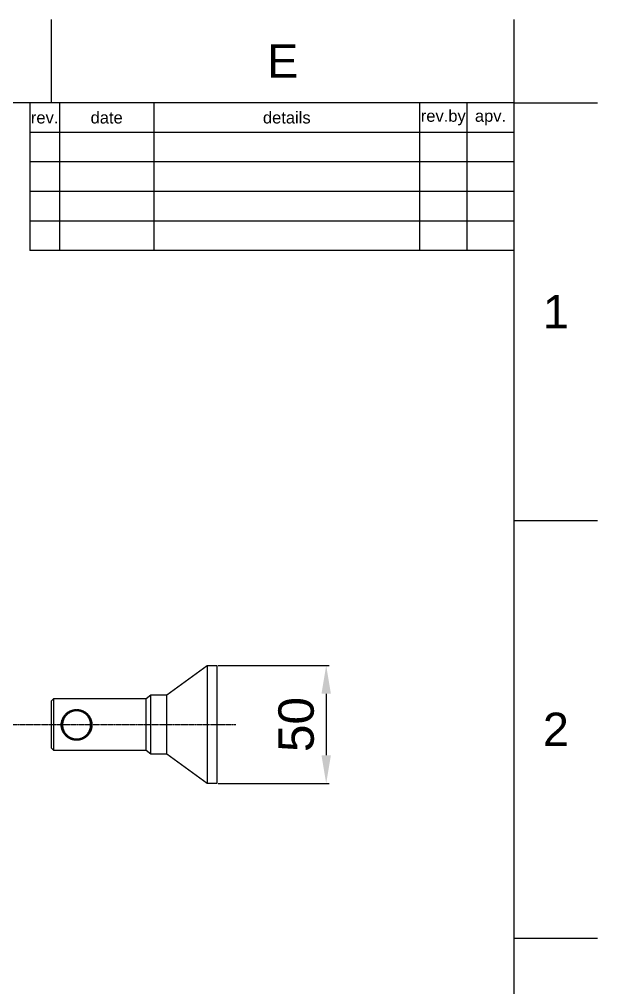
# Model space of a CAD drawing. Header units: millimetres. Extents: x 2944 to 4044, y 1234 to 2718.
# Drawn here: x 3799 to 4043.8, y 2308.6 to 2718.4 of the extents above; entities that cross this region are included whole.
import ezdxf

# ---------------------------------------------------------------- set-up
doc = ezdxf.new("R2010")
doc.units = ezdxf.units.MM
doc.linetypes.add('CENTER', pattern=[0.6, 0.375, -0.075, 0.075, -0.075])
for name, color, linetype in [('CEN2', 1, 'Continuous'), ('DIM2', 3, 'Continuous'), ('form22', 7, 'Continuous'), ('main', 7, 'Continuous')]:
    doc.layers.add(name, color=color, linetype=linetype)
doc.styles.add('Arial Regular', font='arial.ttf')
doc.styles.get("Standard").update_dxf_attribs({"font": 'arial.ttf'})
doc.dimstyles.new('ISO-25', dxfattribs={"dimtxt": 2.5, "dimasz": 2.5, "dimexe": 1.25, "dimexo": 0.625, "dimtad": 1, "dimtxsty": 'Standard', "dimcen": 2.5, "dimadec": 0, "dimazin": 0, "dimtfac": 1, "dimtmove": 0, "dimatfit": 3, "dimfxl": 1, "dimarcsym": 0})

# ---------------------------------------------------------------- blocks, each defined once
blk = doc.blocks.new('*D18')
at = {"layer": 'Defpoints', "color": 0, "transparency": 16777216}
for p in [(3882.49, 2444.96), (3882.49, 2394.96), (3928.85, 2394.96)]:
    blk.add_point(p, dxfattribs=at)
at = {"layer": 'DIM2', "color": 0, "lineweight": -2, "transparency": 16777216}
for p, q in [((3883.11, 2444.96), (3930.1, 2444.96)), ((3928.85, 2432.96), (3928.85, 2406.96)), ((3883.11, 2394.96), (3930.1, 2394.96))]:
    blk.add_line(p, q, dxfattribs=at)
at = {"layer": 'DIM2', "color": 0, "transparency": 16777216}
for points in [[(3926.85, 2432.96), (3930.85, 2432.96), (3928.85, 2444.96)], [(3926.85, 2406.96), (3930.85, 2406.96), (3928.85, 2394.96)]]:
    blk.add_solid(points, dxfattribs=at)
at = {"layer": 'DIM2', "color": 0, "transparency": 16777216, "insert": (3916.19, 2419.96), "char_height": 15, "attachment_point": 5, "rotation": 90}
blk.add_mtext('50', dxfattribs=at)

msp = doc.modelspace()

# ---------------------------------------------------------------- linework, layer by layer
at = {"layer": 'CEN2', "linetype": 'CENTER'}
msp.add_line((3890.65, 2419.84), (3109.89, 2419.84), dxfattribs=at)
at = {"layer": 'form22'}
for p, q in [((3812.55, 2683.07), (3812.55, 2718.43)), ((4008.41, 2683.07), (4008.41, 2718.43)), ((4008.41, 2683.07), (3029.11, 2683.07)), ((3803.41, 2683.07), (3803.41, 2620.57)), ((3815.91, 2683.07), (3815.91, 2620.57)), ((3855.91, 2683.07), (3855.91, 2620.57)), ((3968.41, 2683.07), (3968.41, 2620.57)), ((3988.41, 2683.07), (3988.41, 2620.57)), ((4008.41, 1268.93), (4008.41, 2683.07)), ((4008.41, 2683.07), (4043.76, 2683.07)), ((4008.41, 2670.57), (3803.41, 2670.57)), ((4008.41, 2658.07), (3803.41, 2658.07)), ((4008.41, 2645.57), (3803.41, 2645.57)), ((4008.41, 2633.07), (3803.41, 2633.07)), ((4008.41, 2620.57), (3803.41, 2620.57)), ((4008.41, 2506.3), (4043.76, 2506.3)), ((4008.41, 2329.54), (4043.76, 2329.54))]:
    msp.add_line(p, q, dxfattribs=at)
at = {"layer": 'main'}
for p, q in [((3861.43, 2432.46), (3878.48, 2444.96)), ((3878.48, 2444.96), (3878.48, 2419.96)), ((3878.48, 2444.96), (3882.49, 2444.96)), ((3882.49, 2444.96), (3882.49, 2419.96)), ((3812.49, 2429.96), (3813.49, 2430.96)), ((3813.49, 2430.96), (3852.6, 2430.96)), ((3813.49, 2419.96), (3813.49, 2430.96)), ((3852.6, 2430.96), (3854.61, 2432.46)), ((3852.6, 2419.96), (3852.6, 2430.96)), ((3854.61, 2419.96), (3854.61, 2432.46)), ((3854.61, 2432.46), (3861.43, 2432.46)), ((3861.43, 2419.96), (3861.43, 2432.46)), ((3812.49, 2419.96), (3812.49, 2429.96)), ((3821.71, 2426.14), (3821.93, 2426.19)), ((3821.93, 2426.19), (3822.15, 2426.23)), ((3822.15, 2426.23), (3822.37, 2426.26)), ((3822.37, 2426.26), (3822.59, 2426.29)), ((3822.52, 2426.18), (3822.74, 2426.2)), ((3822.59, 2426.29), (3822.82, 2426.3)), ((3822.74, 2426.2), (3822.96, 2426.21)), ((3822.82, 2426.3), (3823.04, 2426.31)), ((3822.96, 2426.21), (3823.19, 2426.22)), ((3823.19, 2426.22), (3823.41, 2426.21)), ((3823.34, 2426.31), (3823.56, 2426.3)), ((3823.41, 2426.21), (3823.63, 2426.2)), ((3823.56, 2426.3), (3823.78, 2426.29)), ((3823.63, 2426.2), (3823.86, 2426.18)), ((3823.78, 2426.29), (3824.01, 2426.26)), ((3824.01, 2426.26), (3824.23, 2426.23)), ((3824.23, 2426.23), (3824.45, 2426.19)), ((3824.45, 2426.19), (3824.67, 2426.14)), ((3817.07, 2422.01), (3817.15, 2422.22)), ((3817.15, 2422.22), (3817.23, 2422.42)), ((3817.17, 2422), (3817.25, 2422.21)), ((3817.21, 2421.96), (3817.29, 2422.17)), ((3817.23, 2422.42), (3817.33, 2422.63)), ((3817.25, 2422.21), (3817.34, 2422.42)), ((3817.29, 2422.17), (3817.37, 2422.37)), ((3817.33, 2422.63), (3817.43, 2422.83)), ((3817.34, 2422.42), (3817.44, 2422.62)), ((3817.37, 2422.37), (3817.47, 2422.57)), ((3817.43, 2422.83), (3817.53, 2423.02)), ((3817.44, 2422.62), (3817.54, 2422.82)), ((3817.47, 2422.57), (3817.56, 2422.77)), ((3817.53, 2423.02), (3817.65, 2423.21)), ((3817.54, 2422.82), (3817.64, 2423.02)), ((3817.56, 2422.77), (3817.67, 2422.96)), ((3817.64, 2423.02), (3817.76, 2423.21)), ((3817.65, 2423.21), (3817.77, 2423.4)), ((3817.74, 2422.21), (3817.66, 2422.02)), ((3817.67, 2422.96), (3817.78, 2423.15)), ((3817.83, 2422.4), (3817.74, 2422.21)), ((3817.76, 2423.21), (3817.88, 2423.39)), ((3817.77, 2423.4), (3817.89, 2423.59)), ((3817.78, 2423.15), (3817.9, 2423.33)), ((3817.92, 2422.58), (3817.83, 2422.4)), ((3817.88, 2423.39), (3818.01, 2423.58)), ((3817.89, 2423.59), (3818.03, 2423.77)), ((3817.9, 2423.33), (3818.02, 2423.51)), ((3818.02, 2422.76), (3817.92, 2422.58)), ((3818.01, 2423.58), (3818.14, 2423.76)), ((3818.02, 2423.51), (3818.15, 2423.69)), ((3818.12, 2422.94), (3818.02, 2422.76)), ((3818.03, 2423.77), (3818.17, 2423.94)), ((3818.23, 2423.11), (3818.12, 2422.94)), ((3818.14, 2423.76), (3818.28, 2423.93)), ((3818.15, 2423.69), (3818.29, 2423.86)), ((3818.17, 2423.94), (3818.31, 2424.11)), ((3818.35, 2423.28), (3818.23, 2423.11)), ((3818.28, 2423.93), (3818.43, 2424.1)), ((3818.29, 2423.86), (3818.43, 2424.03)), ((3818.31, 2424.11), (3818.46, 2424.28)), ((3818.47, 2423.44), (3818.35, 2423.28)), ((3818.43, 2424.1), (3818.58, 2424.26)), ((3818.43, 2424.03), (3818.58, 2424.19)), ((3818.46, 2424.28), (3818.62, 2424.44)), ((3818.6, 2423.6), (3818.47, 2423.44)), ((3818.58, 2424.26), (3818.74, 2424.42)), ((3818.58, 2424.19), (3818.74, 2424.34)), ((3818.73, 2423.76), (3818.6, 2423.6)), ((3818.62, 2424.44), (3818.78, 2424.59)), ((3818.87, 2423.91), (3818.73, 2423.76)), ((3818.74, 2424.42), (3818.9, 2424.57)), ((3818.74, 2424.34), (3818.89, 2424.49)), ((3818.78, 2424.59), (3818.95, 2424.74)), ((3819.02, 2424.06), (3818.87, 2423.91)), ((3818.89, 2424.49), (3819.06, 2424.64)), ((3818.9, 2424.57), (3819.07, 2424.72)), ((3818.95, 2424.74), (3819.12, 2424.88)), ((3819.17, 2424.2), (3819.02, 2424.06)), ((3819.06, 2424.64), (3819.23, 2424.78)), ((3819.07, 2424.72), (3819.25, 2424.86)), ((3819.12, 2424.88), (3819.29, 2425.02)), ((3819.32, 2424.34), (3819.17, 2424.2)), ((3819.23, 2424.78), (3819.4, 2424.91)), ((3819.25, 2424.86), (3819.43, 2424.99)), ((3819.29, 2425.02), (3819.48, 2425.15)), ((3819.48, 2424.47), (3819.32, 2424.34)), ((3819.4, 2424.91), (3819.58, 2425.04)), ((3819.43, 2424.99), (3819.61, 2425.12)), ((3819.48, 2425.15), (3819.66, 2425.28)), ((3819.64, 2424.59), (3819.48, 2424.47)), ((3819.58, 2425.04), (3819.76, 2425.16)), ((3819.61, 2425.12), (3819.8, 2425.24)), ((3819.81, 2424.71), (3819.64, 2424.59)), ((3819.66, 2425.28), (3819.85, 2425.39)), ((3819.76, 2425.16), (3819.95, 2425.28)), ((3819.8, 2425.24), (3819.99, 2425.36)), ((3819.98, 2424.83), (3819.81, 2424.71)), ((3819.85, 2425.39), (3820.05, 2425.51)), ((3819.95, 2425.28), (3820.14, 2425.39)), ((3820.15, 2424.93), (3819.98, 2424.83)), ((3819.99, 2425.36), (3820.18, 2425.47)), ((3820.05, 2425.51), (3820.24, 2425.61)), ((3820.14, 2425.39), (3820.33, 2425.49)), ((3820.33, 2425.04), (3820.15, 2424.93)), ((3820.18, 2425.47), (3820.38, 2425.57)), ((3820.24, 2425.61), (3820.44, 2425.71)), ((3820.33, 2425.49), (3820.53, 2425.58)), ((3820.51, 2425.13), (3820.33, 2425.04)), ((3820.38, 2425.57), (3820.58, 2425.66)), ((3820.44, 2425.71), (3820.65, 2425.8)), ((3820.7, 2425.22), (3820.51, 2425.13)), ((3820.53, 2425.58), (3820.73, 2425.67)), ((3820.58, 2425.66), (3820.79, 2425.75)), ((3820.65, 2425.8), (3820.86, 2425.88)), ((3820.89, 2425.3), (3820.7, 2425.22)), ((3820.73, 2425.67), (3820.94, 2425.75)), ((3820.79, 2425.75), (3821, 2425.83)), ((3820.86, 2425.88), (3821.07, 2425.96)), ((3821.08, 2425.38), (3820.89, 2425.3)), ((3820.94, 2425.75), (3821.14, 2425.83)), ((3821, 2425.83), (3821.21, 2425.9)), ((3821.07, 2425.96), (3821.28, 2426.03)), ((3821.27, 2425.45), (3821.08, 2425.38)), ((3821.14, 2425.83), (3821.35, 2425.89)), ((3821.21, 2425.9), (3821.42, 2425.97)), ((3821.47, 2425.51), (3821.27, 2425.45)), ((3821.28, 2426.03), (3821.49, 2426.09)), ((3821.35, 2425.89), (3821.56, 2425.95)), ((3821.42, 2425.97), (3821.64, 2426.02)), ((3821.66, 2425.57), (3821.47, 2425.51)), ((3821.49, 2426.09), (3821.71, 2426.14)), ((3821.56, 2425.95), (3821.77, 2426.01)), ((3821.64, 2426.02), (3821.86, 2426.08)), ((3821.86, 2425.62), (3821.66, 2425.57)), ((3821.77, 2426.01), (3821.99, 2426.05)), ((3821.86, 2426.08), (3822.08, 2426.12)), ((3822.06, 2425.66), (3821.86, 2425.62)), ((3821.99, 2426.05), (3822.2, 2426.09)), ((3822.27, 2425.69), (3822.06, 2425.66)), ((3822.08, 2426.12), (3822.3, 2426.15)), ((3822.2, 2426.09), (3822.42, 2426.12)), ((3822.47, 2425.72), (3822.27, 2425.69)), ((3822.3, 2426.15), (3822.52, 2426.18)), ((3822.42, 2426.12), (3822.64, 2426.14)), ((3822.67, 2425.74), (3822.47, 2425.72)), ((3822.64, 2426.14), (3822.86, 2426.16)), ((3822.88, 2425.76), (3822.67, 2425.74)), ((3822.86, 2426.16), (3823.08, 2426.16)), ((3823.08, 2425.76), (3822.88, 2425.76)), ((3823.08, 2426.16), (3823.3, 2426.16)), ((3823.29, 2425.76), (3823.08, 2425.76)), ((3823.5, 2425.76), (3823.29, 2425.76)), ((3823.3, 2426.16), (3823.52, 2426.16)), ((3823.7, 2425.74), (3823.5, 2425.76)), ((3823.52, 2426.16), (3823.73, 2426.14)), ((3823.9, 2425.72), (3823.7, 2425.74)), ((3823.73, 2426.14), (3823.95, 2426.12)), ((3823.86, 2426.18), (3824.08, 2426.15)), ((3824.11, 2425.69), (3823.9, 2425.72)), ((3823.95, 2426.12), (3824.17, 2426.09)), ((3824.08, 2426.15), (3824.3, 2426.12)), ((3824.31, 2425.66), (3824.11, 2425.69)), ((3824.17, 2426.09), (3824.39, 2426.05)), ((3824.3, 2426.12), (3824.52, 2426.08)), ((3824.51, 2425.62), (3824.31, 2425.66)), ((3824.39, 2426.05), (3824.6, 2426.01)), ((3824.71, 2425.57), (3824.51, 2425.62)), ((3824.52, 2426.08), (3824.74, 2426.02)), ((3824.6, 2426.01), (3824.81, 2425.95)), ((3824.67, 2426.14), (3824.88, 2426.09)), ((3824.91, 2425.51), (3824.71, 2425.57)), ((3824.74, 2426.02), (3824.95, 2425.97)), ((3824.81, 2425.95), (3825.02, 2425.89)), ((3824.88, 2426.09), (3825.1, 2426.03)), ((3825.1, 2425.45), (3824.91, 2425.51)), ((3824.95, 2425.97), (3825.17, 2425.9)), ((3825.02, 2425.89), (3825.23, 2425.83)), ((3825.1, 2426.03), (3825.31, 2425.96)), ((3825.3, 2425.38), (3825.1, 2425.45)), ((3825.17, 2425.9), (3825.38, 2425.83)), ((3825.23, 2425.83), (3825.44, 2425.75)), ((3825.49, 2425.3), (3825.3, 2425.38)), ((3825.31, 2425.96), (3825.52, 2425.88)), ((3825.38, 2425.83), (3825.58, 2425.75)), ((3825.44, 2425.75), (3825.64, 2425.67)), ((3825.68, 2425.22), (3825.49, 2425.3)), ((3825.52, 2425.88), (3825.73, 2425.8)), ((3825.58, 2425.75), (3825.79, 2425.66)), ((3825.64, 2425.67), (3825.84, 2425.58)), ((3825.86, 2425.13), (3825.68, 2425.22)), ((3825.73, 2425.8), (3825.93, 2425.71)), ((3825.79, 2425.66), (3825.99, 2425.57)), ((3825.84, 2425.58), (3826.04, 2425.49)), ((3826.04, 2425.04), (3825.86, 2425.13)), ((3825.93, 2425.71), (3826.13, 2425.61)), ((3825.99, 2425.57), (3826.19, 2425.47)), ((3826.04, 2425.49), (3826.23, 2425.39)), ((3826.22, 2424.93), (3826.04, 2425.04)), ((3826.13, 2425.61), (3826.33, 2425.51)), ((3826.19, 2425.47), (3826.39, 2425.36)), ((3826.4, 2424.83), (3826.22, 2424.93)), ((3826.23, 2425.39), (3826.43, 2425.28)), ((3826.33, 2425.51), (3826.52, 2425.39)), ((3826.39, 2425.36), (3826.58, 2425.24)), ((3826.57, 2424.71), (3826.4, 2424.83)), ((3826.43, 2425.28), (3826.61, 2425.16)), ((3826.52, 2425.39), (3826.71, 2425.28)), ((3826.73, 2424.59), (3826.57, 2424.71)), ((3826.58, 2425.24), (3826.77, 2425.12)), ((3826.61, 2425.16), (3826.79, 2425.04)), ((3826.71, 2425.28), (3826.9, 2425.15)), ((3826.9, 2424.47), (3826.73, 2424.59)), ((3826.77, 2425.12), (3826.95, 2424.99)), ((3826.79, 2425.04), (3826.97, 2424.91)), ((3826.9, 2425.15), (3827.08, 2425.02)), ((3827.06, 2424.34), (3826.9, 2424.47)), ((3826.95, 2424.99), (3827.13, 2424.86)), ((3826.97, 2424.91), (3827.15, 2424.78)), ((3827.21, 2424.2), (3827.06, 2424.34)), ((3827.08, 2425.02), (3827.26, 2424.88)), ((3827.13, 2424.86), (3827.3, 2424.72)), ((3827.15, 2424.78), (3827.32, 2424.64)), ((3827.36, 2424.06), (3827.21, 2424.2)), ((3827.26, 2424.88), (3827.43, 2424.74)), ((3827.3, 2424.72), (3827.47, 2424.57)), ((3827.32, 2424.64), (3827.48, 2424.49)), ((3827.5, 2423.91), (3827.36, 2424.06)), ((3827.43, 2424.74), (3827.6, 2424.59)), ((3827.47, 2424.57), (3827.63, 2424.42)), ((3827.48, 2424.49), (3827.64, 2424.34)), ((3827.64, 2423.76), (3827.5, 2423.91)), ((3827.6, 2424.59), (3827.76, 2424.44)), ((3827.63, 2424.42), (3827.79, 2424.26)), ((3827.64, 2424.34), (3827.79, 2424.19)), ((3827.77, 2423.6), (3827.64, 2423.76)), ((3827.76, 2424.44), (3827.91, 2424.28)), ((3827.9, 2423.44), (3827.77, 2423.6)), ((3827.79, 2424.26), (3827.94, 2424.1)), ((3827.79, 2424.19), (3827.94, 2424.03)), ((3828.02, 2423.28), (3827.9, 2423.44)), ((3827.91, 2424.28), (3828.06, 2424.11)), ((3827.94, 2424.1), (3828.09, 2423.93)), ((3827.94, 2424.03), (3828.08, 2423.86)), ((3828.14, 2423.11), (3828.02, 2423.28)), ((3828.06, 2424.11), (3828.21, 2423.94)), ((3828.08, 2423.86), (3828.22, 2423.69)), ((3828.09, 2423.93), (3828.23, 2423.76)), ((3828.25, 2422.94), (3828.14, 2423.11)), ((3828.21, 2423.94), (3828.35, 2423.77)), ((3828.22, 2423.69), (3828.35, 2423.51)), ((3828.23, 2423.76), (3828.37, 2423.58)), ((3828.36, 2422.76), (3828.25, 2422.94)), ((3828.35, 2423.77), (3828.48, 2423.59)), ((3828.35, 2423.51), (3828.47, 2423.33)), ((3828.46, 2422.58), (3828.36, 2422.76)), ((3828.37, 2423.58), (3828.49, 2423.39)), ((3828.55, 2422.4), (3828.46, 2422.58)), ((3828.47, 2423.33), (3828.59, 2423.15)), ((3828.48, 2423.59), (3828.61, 2423.4)), ((3828.49, 2423.39), (3828.62, 2423.21)), ((3828.63, 2422.21), (3828.55, 2422.4)), ((3828.59, 2423.15), (3828.7, 2422.96)), ((3828.61, 2423.4), (3828.73, 2423.21)), ((3828.62, 2423.21), (3828.73, 2423.02)), ((3828.71, 2422.02), (3828.63, 2422.21)), ((3828.7, 2422.96), (3828.81, 2422.77)), ((3828.73, 2423.21), (3828.84, 2423.02)), ((3828.73, 2423.02), (3828.84, 2422.82)), ((3828.81, 2422.77), (3828.91, 2422.57)), ((3828.84, 2423.02), (3828.95, 2422.83)), ((3828.84, 2422.82), (3828.94, 2422.62)), ((3828.91, 2422.57), (3829, 2422.37)), ((3828.94, 2422.62), (3829.03, 2422.42)), ((3828.95, 2422.83), (3829.05, 2422.63)), ((3829, 2422.37), (3829.08, 2422.17)), ((3829.03, 2422.42), (3829.12, 2422.21)), ((3829.05, 2422.63), (3829.14, 2422.42)), ((3829.08, 2422.17), (3829.16, 2421.96)), ((3829.12, 2422.21), (3829.2, 2422)), ((3829.14, 2422.42), (3829.23, 2422.22)), ((3829.23, 2422.22), (3829.31, 2422.01)), ((3812.49, 2409.96), (3812.49, 2419.96)), ((3813.49, 2408.96), (3813.49, 2419.96)), ((3816.69, 2420.04), (3816.7, 2420.26)), ((3816.69, 2419.82), (3816.69, 2420.04)), ((3816.69, 2419.59), (3816.69, 2419.82)), ((3816.79, 2419.82), (3816.69, 2419.82)), ((3816.7, 2419.37), (3816.69, 2419.59)), ((3816.7, 2420.26), (3816.72, 2420.48)), ((3816.72, 2419.15), (3816.7, 2419.37)), ((3816.72, 2420.48), (3816.75, 2420.71)), ((3816.75, 2418.92), (3816.72, 2419.15)), ((3816.75, 2420.71), (3816.78, 2420.93)), ((3816.78, 2418.7), (3816.75, 2418.92)), ((3816.78, 2420.93), (3816.83, 2421.15)), ((3816.83, 2418.48), (3816.78, 2418.7)), ((3816.79, 2420.04), (3816.8, 2420.26)), ((3816.79, 2419.82), (3816.79, 2420.04)), ((3816.79, 2419.59), (3816.79, 2419.82)), ((3816.8, 2419.37), (3816.79, 2419.59)), ((3816.8, 2420.26), (3816.82, 2420.48)), ((3816.82, 2419.15), (3816.8, 2419.37)), ((3816.82, 2420.48), (3816.85, 2420.71)), ((3816.85, 2418.92), (3816.82, 2419.15)), ((3816.83, 2421.15), (3816.87, 2421.37)), ((3816.87, 2418.27), (3816.83, 2418.48)), ((3816.84, 2420.03), (3816.85, 2420.25)), ((3816.84, 2419.82), (3816.84, 2420.03)), ((3817.24, 2419.82), (3816.84, 2419.82)), ((3816.84, 2419.82), (3816.84, 2419.6)), ((3816.84, 2419.6), (3816.85, 2419.38)), ((3816.85, 2420.71), (3816.88, 2420.93)), ((3816.85, 2420.25), (3816.87, 2420.47)), ((3816.85, 2419.38), (3816.87, 2419.16)), ((3816.88, 2418.7), (3816.85, 2418.92)), ((3816.87, 2421.37), (3816.93, 2421.58)), ((3816.87, 2420.47), (3816.9, 2420.69)), ((3816.87, 2419.16), (3816.9, 2418.94)), ((3816.93, 2418.05), (3816.87, 2418.27)), ((3816.88, 2420.93), (3816.93, 2421.15)), ((3816.93, 2418.48), (3816.88, 2418.7)), ((3816.9, 2420.69), (3816.93, 2420.91)), ((3816.9, 2418.94), (3816.93, 2418.72)), ((3816.93, 2421.58), (3817, 2421.8)), ((3816.93, 2421.15), (3816.98, 2421.36)), ((3816.93, 2420.91), (3816.97, 2421.12)), ((3816.93, 2418.72), (3816.97, 2418.51)), ((3816.98, 2418.27), (3816.93, 2418.48)), ((3817, 2417.83), (3816.93, 2418.05)), ((3816.97, 2421.12), (3817.02, 2421.33)), ((3816.97, 2418.51), (3817.02, 2418.3)), ((3816.98, 2421.36), (3817.04, 2421.58)), ((3817.04, 2418.05), (3816.98, 2418.27)), ((3817, 2421.8), (3817.07, 2422.01)), ((3817.02, 2421.33), (3817.08, 2421.55)), ((3817.02, 2418.3), (3817.08, 2418.08)), ((3817.04, 2421.58), (3817.1, 2421.79)), ((3817.1, 2417.84), (3817.04, 2418.05)), ((3817.08, 2421.55), (3817.14, 2421.76)), ((3817.08, 2418.08), (3817.14, 2417.87)), ((3817.1, 2421.79), (3817.17, 2422)), ((3817.14, 2421.76), (3817.21, 2421.96)), ((3817.25, 2420.23), (3817.24, 2420.02)), ((3817.24, 2420.02), (3817.24, 2419.82)), ((3817.24, 2419.82), (3817.24, 2419.61)), ((3817.24, 2419.61), (3817.25, 2419.4)), ((3817.27, 2420.43), (3817.25, 2420.23)), ((3817.25, 2419.4), (3817.27, 2419.2)), ((3817.29, 2420.63), (3817.27, 2420.43)), ((3817.27, 2419.2), (3817.29, 2419)), ((3817.33, 2420.84), (3817.29, 2420.63)), ((3817.29, 2419), (3817.33, 2418.79)), ((3817.36, 2421.04), (3817.33, 2420.84)), ((3817.33, 2418.79), (3817.36, 2418.59)), ((3817.41, 2421.24), (3817.36, 2421.04)), ((3817.36, 2418.59), (3817.41, 2418.39)), ((3817.46, 2421.44), (3817.41, 2421.24)), ((3817.41, 2418.39), (3817.46, 2418.19)), ((3817.52, 2421.63), (3817.46, 2421.44)), ((3817.46, 2418.19), (3817.52, 2418)), ((3817.59, 2421.83), (3817.52, 2421.63)), ((3817.52, 2418), (3817.59, 2417.8)), ((3817.66, 2422.02), (3817.59, 2421.83)), ((3828.79, 2421.83), (3828.71, 2422.02)), ((3828.85, 2421.63), (3828.79, 2421.83)), ((3828.79, 2417.8), (3828.85, 2418)), ((3828.91, 2421.44), (3828.85, 2421.63)), ((3828.85, 2418), (3828.91, 2418.19)), ((3828.96, 2421.24), (3828.91, 2421.44)), ((3828.91, 2418.19), (3828.96, 2418.39)), ((3829.01, 2421.04), (3828.96, 2421.24)), ((3828.96, 2418.39), (3829.01, 2418.59)), ((3829.05, 2420.84), (3829.01, 2421.04)), ((3829.01, 2418.59), (3829.05, 2418.79)), ((3829.08, 2420.63), (3829.05, 2420.84)), ((3829.05, 2418.79), (3829.08, 2419)), ((3829.11, 2420.43), (3829.08, 2420.63)), ((3829.08, 2419), (3829.11, 2419.2)), ((3829.12, 2420.23), (3829.11, 2420.43)), ((3829.11, 2419.2), (3829.12, 2419.4)), ((3829.13, 2420.02), (3829.12, 2420.23)), ((3829.12, 2419.4), (3829.13, 2419.61)), ((3829.14, 2419.82), (3829.13, 2420.02)), ((3829.13, 2419.61), (3829.14, 2419.82)), ((3829.54, 2419.82), (3829.14, 2419.82)), ((3829.16, 2421.96), (3829.23, 2421.76)), ((3829.2, 2422), (3829.27, 2421.79)), ((3829.23, 2421.76), (3829.3, 2421.55)), ((3829.23, 2417.87), (3829.3, 2418.08)), ((3829.27, 2421.79), (3829.34, 2421.58)), ((3829.34, 2418.05), (3829.27, 2417.84)), ((3829.3, 2421.55), (3829.35, 2421.33)), ((3829.3, 2418.08), (3829.35, 2418.3)), ((3829.31, 2422.01), (3829.38, 2421.8)), ((3829.34, 2421.58), (3829.4, 2421.36)), ((3829.4, 2418.27), (3829.34, 2418.05)), ((3829.35, 2421.33), (3829.4, 2421.12)), ((3829.35, 2418.3), (3829.4, 2418.51)), ((3829.38, 2421.8), (3829.44, 2421.58)), ((3829.44, 2418.05), (3829.38, 2417.83)), ((3829.4, 2421.36), (3829.45, 2421.15)), ((3829.4, 2421.12), (3829.44, 2420.91)), ((3829.4, 2418.51), (3829.44, 2418.72)), ((3829.45, 2418.48), (3829.4, 2418.27)), ((3829.44, 2421.58), (3829.5, 2421.36)), ((3829.44, 2420.91), (3829.48, 2420.69)), ((3829.44, 2418.72), (3829.48, 2418.94)), ((3829.5, 2418.27), (3829.44, 2418.05)), ((3829.45, 2421.15), (3829.49, 2420.93)), ((3829.49, 2418.7), (3829.45, 2418.48)), ((3829.48, 2420.69), (3829.5, 2420.47)), ((3829.48, 2418.94), (3829.5, 2419.16)), ((3829.49, 2420.93), (3829.53, 2420.71)), ((3829.53, 2418.92), (3829.49, 2418.7)), ((3829.5, 2421.36), (3829.55, 2421.15)), ((3829.5, 2420.47), (3829.52, 2420.25)), ((3829.5, 2419.16), (3829.52, 2419.38)), ((3829.55, 2418.48), (3829.5, 2418.27)), ((3829.52, 2420.25), (3829.53, 2420.03)), ((3829.52, 2419.38), (3829.53, 2419.6)), ((3829.53, 2420.71), (3829.55, 2420.48)), ((3829.53, 2420.03), (3829.54, 2419.82)), ((3829.53, 2419.6), (3829.54, 2419.82)), ((3829.55, 2419.15), (3829.53, 2418.92)), ((3829.55, 2421.15), (3829.59, 2420.93)), ((3829.55, 2420.48), (3829.57, 2420.26)), ((3829.57, 2419.37), (3829.55, 2419.15)), ((3829.59, 2418.7), (3829.55, 2418.48)), ((3829.57, 2420.26), (3829.58, 2420.04)), ((3829.58, 2419.59), (3829.57, 2419.37)), ((3829.58, 2420.04), (3829.59, 2419.82)), ((3829.59, 2419.82), (3829.58, 2419.59)), ((3829.59, 2420.93), (3829.63, 2420.71)), ((3829.59, 2419.82), (3829.69, 2419.82)), ((3829.63, 2418.92), (3829.59, 2418.7)), ((3829.63, 2420.71), (3829.65, 2420.48)), ((3829.65, 2419.15), (3829.63, 2418.92)), ((3829.65, 2420.48), (3829.67, 2420.26)), ((3829.67, 2419.37), (3829.65, 2419.15)), ((3829.67, 2420.26), (3829.68, 2420.04)), ((3829.68, 2419.59), (3829.67, 2419.37)), ((3829.68, 2420.04), (3829.69, 2419.82)), ((3829.69, 2419.82), (3829.68, 2419.59)), ((3852.6, 2408.96), (3852.6, 2419.96)), ((3854.61, 2407.46), (3854.61, 2419.96)), ((3861.43, 2407.46), (3861.43, 2419.96)), ((3878.48, 2419.96), (3878.48, 2394.96)), ((3882.49, 2419.96), (3882.49, 2394.96)), ((3817.07, 2417.62), (3817, 2417.83)), ((3817.15, 2417.41), (3817.07, 2417.62)), ((3817.17, 2417.63), (3817.1, 2417.84)), ((3817.14, 2417.87), (3817.21, 2417.67)), ((3817.23, 2417.21), (3817.15, 2417.41)), ((3817.25, 2417.42), (3817.17, 2417.63)), ((3817.21, 2417.67), (3817.29, 2417.46)), ((3817.33, 2417), (3817.23, 2417.21)), ((3817.34, 2417.21), (3817.25, 2417.42)), ((3817.29, 2417.46), (3817.37, 2417.26)), ((3817.43, 2416.8), (3817.33, 2417)), ((3817.44, 2417.01), (3817.34, 2417.21)), ((3817.37, 2417.26), (3817.47, 2417.06)), ((3817.53, 2416.61), (3817.43, 2416.8)), ((3817.54, 2416.81), (3817.44, 2417.01)), ((3817.47, 2417.06), (3817.56, 2416.86)), ((3817.65, 2416.42), (3817.53, 2416.61)), ((3817.64, 2416.62), (3817.54, 2416.81)), ((3817.56, 2416.86), (3817.67, 2416.67)), ((3817.59, 2417.8), (3817.66, 2417.61)), ((3817.76, 2416.42), (3817.64, 2416.62)), ((3817.77, 2416.23), (3817.65, 2416.42)), ((3817.66, 2417.61), (3817.74, 2417.42)), ((3817.67, 2416.67), (3817.78, 2416.48)), ((3817.74, 2417.42), (3817.83, 2417.23)), ((3817.88, 2416.24), (3817.76, 2416.42)), ((3817.89, 2416.04), (3817.77, 2416.23)), ((3817.78, 2416.48), (3817.9, 2416.3)), ((3817.83, 2417.23), (3817.92, 2417.05)), ((3818.01, 2416.05), (3817.88, 2416.24)), ((3818.03, 2415.86), (3817.89, 2416.04)), ((3817.9, 2416.3), (3818.02, 2416.12)), ((3817.92, 2417.05), (3818.02, 2416.87)), ((3818.14, 2415.87), (3818.01, 2416.05)), ((3818.02, 2416.87), (3818.12, 2416.69)), ((3818.02, 2416.12), (3818.15, 2415.94)), ((3818.17, 2415.69), (3818.03, 2415.86)), ((3818.12, 2416.69), (3818.23, 2416.52)), ((3818.28, 2415.7), (3818.14, 2415.87)), ((3818.15, 2415.94), (3818.29, 2415.77)), ((3818.31, 2415.52), (3818.17, 2415.69)), ((3818.23, 2416.52), (3818.35, 2416.35)), ((3818.43, 2415.53), (3818.28, 2415.7)), ((3818.29, 2415.77), (3818.43, 2415.6)), ((3818.46, 2415.35), (3818.31, 2415.52)), ((3818.35, 2416.35), (3818.47, 2416.19)), ((3818.43, 2415.6), (3818.58, 2415.44)), ((3818.58, 2415.37), (3818.43, 2415.53)), ((3818.62, 2415.19), (3818.46, 2415.35)), ((3818.47, 2416.19), (3818.6, 2416.03)), ((3818.58, 2415.44), (3818.74, 2415.29)), ((3818.74, 2415.21), (3818.58, 2415.37)), ((3818.6, 2416.03), (3818.73, 2415.87)), ((3818.78, 2415.04), (3818.62, 2415.19)), ((3818.73, 2415.87), (3818.87, 2415.72)), ((3818.74, 2415.29), (3818.89, 2415.14)), ((3818.9, 2415.06), (3818.74, 2415.21)), ((3818.95, 2414.89), (3818.78, 2415.04)), ((3818.87, 2415.72), (3819.02, 2415.57)), ((3818.89, 2415.14), (3819.06, 2414.99)), ((3819.07, 2414.91), (3818.9, 2415.06)), ((3819.12, 2414.75), (3818.95, 2414.89)), ((3819.02, 2415.57), (3819.17, 2415.43)), ((3819.06, 2414.99), (3819.23, 2414.85)), ((3819.25, 2414.77), (3819.07, 2414.91)), ((3819.29, 2414.61), (3819.12, 2414.75)), ((3819.17, 2415.43), (3819.32, 2415.29)), ((3819.23, 2414.85), (3819.4, 2414.72)), ((3819.43, 2414.64), (3819.25, 2414.77)), ((3819.48, 2414.48), (3819.29, 2414.61)), ((3819.32, 2415.29), (3819.48, 2415.16)), ((3819.4, 2414.72), (3819.58, 2414.59)), ((3819.61, 2414.51), (3819.43, 2414.64)), ((3819.48, 2415.16), (3819.64, 2415.04)), ((3819.66, 2414.35), (3819.48, 2414.48)), ((3819.58, 2414.59), (3819.76, 2414.47)), ((3819.8, 2414.39), (3819.61, 2414.51)), ((3819.64, 2415.04), (3819.81, 2414.92)), ((3819.85, 2414.24), (3819.66, 2414.35)), ((3819.76, 2414.47), (3819.95, 2414.35)), ((3819.99, 2414.27), (3819.8, 2414.39)), ((3819.81, 2414.92), (3819.98, 2414.8)), ((3820.05, 2414.12), (3819.85, 2414.24)), ((3819.95, 2414.35), (3820.14, 2414.24)), ((3819.98, 2414.8), (3820.15, 2414.7)), ((3820.18, 2414.16), (3819.99, 2414.27)), ((3820.24, 2414.02), (3820.05, 2414.12)), ((3820.14, 2414.24), (3820.33, 2414.14)), ((3820.15, 2414.7), (3820.33, 2414.6)), ((3820.38, 2414.06), (3820.18, 2414.16)), ((3820.44, 2413.92), (3820.24, 2414.02)), ((3820.33, 2414.6), (3820.51, 2414.5)), ((3820.33, 2414.14), (3820.53, 2414.05)), ((3820.58, 2413.97), (3820.38, 2414.06)), ((3820.65, 2413.83), (3820.44, 2413.92)), ((3820.51, 2414.5), (3820.7, 2414.41)), ((3820.53, 2414.05), (3820.73, 2413.96)), ((3820.79, 2413.88), (3820.58, 2413.97)), ((3820.7, 2414.41), (3820.89, 2414.33)), ((3820.73, 2413.96), (3820.94, 2413.88)), ((3820.89, 2414.33), (3821.08, 2414.25)), ((3821.08, 2414.25), (3821.27, 2414.18)), ((3821.27, 2414.18), (3821.47, 2414.12)), ((3821.47, 2414.12), (3821.66, 2414.06)), ((3821.66, 2414.06), (3821.86, 2414.01)), ((3821.86, 2414.01), (3822.06, 2413.97)), ((3822.06, 2413.97), (3822.27, 2413.94)), ((3822.27, 2413.94), (3822.47, 2413.91)), ((3822.47, 2413.91), (3822.67, 2413.89)), ((3822.67, 2413.89), (3822.88, 2413.87)), ((3823.5, 2413.87), (3823.7, 2413.89)), ((3823.7, 2413.89), (3823.9, 2413.91)), ((3823.9, 2413.91), (3824.11, 2413.94)), ((3824.11, 2413.94), (3824.31, 2413.97)), ((3824.31, 2413.97), (3824.51, 2414.01)), ((3824.51, 2414.01), (3824.71, 2414.06)), ((3824.71, 2414.06), (3824.91, 2414.12)), ((3824.91, 2414.12), (3825.1, 2414.18)), ((3825.1, 2414.18), (3825.3, 2414.25)), ((3825.3, 2414.25), (3825.49, 2414.33)), ((3825.44, 2413.88), (3825.64, 2413.96)), ((3825.49, 2414.33), (3825.68, 2414.41)), ((3825.79, 2413.97), (3825.58, 2413.88)), ((3825.64, 2413.96), (3825.84, 2414.05)), ((3825.68, 2414.41), (3825.86, 2414.5)), ((3825.93, 2413.92), (3825.73, 2413.83)), ((3825.99, 2414.06), (3825.79, 2413.97)), ((3825.84, 2414.05), (3826.04, 2414.14)), ((3825.86, 2414.5), (3826.04, 2414.6)), ((3826.13, 2414.02), (3825.93, 2413.92)), ((3826.19, 2414.16), (3825.99, 2414.06)), ((3826.04, 2414.6), (3826.22, 2414.7)), ((3826.04, 2414.14), (3826.23, 2414.24)), ((3826.33, 2414.12), (3826.13, 2414.02)), ((3826.39, 2414.27), (3826.19, 2414.16)), ((3826.22, 2414.7), (3826.4, 2414.8)), ((3826.23, 2414.24), (3826.43, 2414.35)), ((3826.52, 2414.24), (3826.33, 2414.12)), ((3826.58, 2414.39), (3826.39, 2414.27)), ((3826.4, 2414.8), (3826.57, 2414.92)), ((3826.43, 2414.35), (3826.61, 2414.47)), ((3826.71, 2414.35), (3826.52, 2414.24)), ((3826.57, 2414.92), (3826.73, 2415.04)), ((3826.77, 2414.51), (3826.58, 2414.39)), ((3826.61, 2414.47), (3826.79, 2414.59)), ((3826.9, 2414.48), (3826.71, 2414.35)), ((3826.73, 2415.04), (3826.9, 2415.16)), ((3826.95, 2414.64), (3826.77, 2414.51)), ((3826.79, 2414.59), (3826.97, 2414.72)), ((3826.9, 2415.16), (3827.06, 2415.29)), ((3827.08, 2414.61), (3826.9, 2414.48)), ((3827.13, 2414.77), (3826.95, 2414.64)), ((3826.97, 2414.72), (3827.15, 2414.85)), ((3827.06, 2415.29), (3827.21, 2415.43)), ((3827.26, 2414.75), (3827.08, 2414.61)), ((3827.3, 2414.91), (3827.13, 2414.77)), ((3827.15, 2414.85), (3827.32, 2414.99)), ((3827.21, 2415.43), (3827.36, 2415.57)), ((3827.43, 2414.89), (3827.26, 2414.75)), ((3827.47, 2415.06), (3827.3, 2414.91)), ((3827.32, 2414.99), (3827.48, 2415.14)), ((3827.36, 2415.57), (3827.5, 2415.72)), ((3827.6, 2415.04), (3827.43, 2414.89)), ((3827.63, 2415.21), (3827.47, 2415.06)), ((3827.48, 2415.14), (3827.64, 2415.29)), ((3827.5, 2415.72), (3827.64, 2415.87)), ((3827.76, 2415.19), (3827.6, 2415.04)), ((3827.79, 2415.37), (3827.63, 2415.21)), ((3827.64, 2415.87), (3827.77, 2416.03)), ((3827.64, 2415.29), (3827.79, 2415.44)), ((3827.91, 2415.35), (3827.76, 2415.19)), ((3827.77, 2416.03), (3827.9, 2416.19)), ((3827.79, 2415.44), (3827.94, 2415.6)), ((3827.94, 2415.53), (3827.79, 2415.37)), ((3827.9, 2416.19), (3828.02, 2416.35)), ((3828.06, 2415.52), (3827.91, 2415.35)), ((3827.94, 2415.6), (3828.08, 2415.77)), ((3828.09, 2415.7), (3827.94, 2415.53)), ((3828.02, 2416.35), (3828.14, 2416.52)), ((3828.21, 2415.69), (3828.06, 2415.52)), ((3828.08, 2415.77), (3828.22, 2415.94)), ((3828.23, 2415.87), (3828.09, 2415.7)), ((3828.14, 2416.52), (3828.25, 2416.69)), ((3828.35, 2415.86), (3828.21, 2415.69)), ((3828.22, 2415.94), (3828.35, 2416.12)), ((3828.37, 2416.05), (3828.23, 2415.87)), ((3828.25, 2416.69), (3828.36, 2416.87)), ((3828.35, 2416.12), (3828.47, 2416.3)), ((3828.48, 2416.04), (3828.35, 2415.86)), ((3828.36, 2416.87), (3828.46, 2417.05)), ((3828.49, 2416.24), (3828.37, 2416.05)), ((3828.46, 2417.05), (3828.55, 2417.23)), ((3828.47, 2416.3), (3828.59, 2416.48)), ((3828.61, 2416.23), (3828.48, 2416.04)), ((3828.62, 2416.42), (3828.49, 2416.24)), ((3828.55, 2417.23), (3828.63, 2417.42)), ((3828.59, 2416.48), (3828.7, 2416.67)), ((3828.73, 2416.42), (3828.61, 2416.23)), ((3828.73, 2416.62), (3828.62, 2416.42)), ((3828.63, 2417.42), (3828.71, 2417.61)), ((3828.7, 2416.67), (3828.81, 2416.86)), ((3828.71, 2417.61), (3828.79, 2417.8)), ((3828.84, 2416.81), (3828.73, 2416.62)), ((3828.84, 2416.61), (3828.73, 2416.42)), ((3828.81, 2416.86), (3828.91, 2417.06)), ((3828.94, 2417.01), (3828.84, 2416.81)), ((3828.95, 2416.8), (3828.84, 2416.61)), ((3828.91, 2417.06), (3829, 2417.26)), ((3829.03, 2417.21), (3828.94, 2417.01)), ((3829.05, 2417), (3828.95, 2416.8)), ((3829, 2417.26), (3829.08, 2417.46)), ((3829.12, 2417.42), (3829.03, 2417.21)), ((3829.14, 2417.21), (3829.05, 2417)), ((3829.08, 2417.46), (3829.16, 2417.67)), ((3829.2, 2417.63), (3829.12, 2417.42)), ((3829.23, 2417.41), (3829.14, 2417.21)), ((3829.16, 2417.67), (3829.23, 2417.87)), ((3829.27, 2417.84), (3829.2, 2417.63)), ((3829.31, 2417.62), (3829.23, 2417.41)), ((3829.38, 2417.83), (3829.31, 2417.62)), ((3813.49, 2408.96), (3812.49, 2409.96)), ((3820.86, 2413.75), (3820.65, 2413.83)), ((3821, 2413.8), (3820.79, 2413.88)), ((3821.07, 2413.67), (3820.86, 2413.75)), ((3820.94, 2413.88), (3821.14, 2413.8)), ((3821.21, 2413.73), (3821, 2413.8)), ((3821.28, 2413.6), (3821.07, 2413.67)), ((3821.14, 2413.8), (3821.35, 2413.74)), ((3821.42, 2413.66), (3821.21, 2413.73)), ((3821.49, 2413.54), (3821.28, 2413.6)), ((3821.35, 2413.74), (3821.56, 2413.68)), ((3821.64, 2413.61), (3821.42, 2413.66)), ((3821.71, 2413.49), (3821.49, 2413.54)), ((3821.56, 2413.68), (3821.77, 2413.62)), ((3821.86, 2413.55), (3821.64, 2413.61)), ((3821.93, 2413.44), (3821.71, 2413.49)), ((3821.77, 2413.62), (3821.99, 2413.58)), ((3822.08, 2413.51), (3821.86, 2413.55)), ((3822.15, 2413.4), (3821.93, 2413.44)), ((3821.99, 2413.58), (3822.2, 2413.54)), ((3822.3, 2413.48), (3822.08, 2413.51)), ((3822.37, 2413.37), (3822.15, 2413.4)), ((3822.2, 2413.54), (3822.42, 2413.51)), ((3822.52, 2413.45), (3822.3, 2413.48)), ((3822.59, 2413.34), (3822.37, 2413.37)), ((3822.42, 2413.51), (3822.64, 2413.49)), ((3822.74, 2413.43), (3822.52, 2413.45)), ((3822.82, 2413.33), (3822.59, 2413.34)), ((3822.64, 2413.49), (3822.86, 2413.47)), ((3822.96, 2413.42), (3822.74, 2413.43)), ((3823.04, 2413.32), (3822.82, 2413.33)), ((3822.86, 2413.47), (3823.08, 2413.47)), ((3822.88, 2413.87), (3823.08, 2413.87)), ((3823.19, 2413.42), (3822.96, 2413.42)), ((3823.08, 2413.87), (3823.29, 2413.87)), ((3823.08, 2413.47), (3823.3, 2413.47)), ((3823.41, 2413.42), (3823.19, 2413.42)), ((3823.27, 2413.32), (3823.23, 2413.32)), ((3823.29, 2413.87), (3823.5, 2413.87)), ((3823.3, 2413.47), (3823.52, 2413.47)), ((3823.56, 2413.33), (3823.34, 2413.32)), ((3823.63, 2413.43), (3823.41, 2413.42)), ((3823.52, 2413.47), (3823.73, 2413.49)), ((3823.78, 2413.34), (3823.56, 2413.33)), ((3823.86, 2413.45), (3823.63, 2413.43)), ((3823.73, 2413.49), (3823.95, 2413.51)), ((3824.01, 2413.37), (3823.78, 2413.34)), ((3824.08, 2413.48), (3823.86, 2413.45)), ((3823.95, 2413.51), (3824.17, 2413.54)), ((3824.23, 2413.4), (3824.01, 2413.37)), ((3824.3, 2413.51), (3824.08, 2413.48)), ((3824.17, 2413.54), (3824.39, 2413.58)), ((3824.45, 2413.44), (3824.23, 2413.4)), ((3824.52, 2413.55), (3824.3, 2413.51)), ((3824.39, 2413.58), (3824.6, 2413.62)), ((3824.67, 2413.49), (3824.45, 2413.44)), ((3824.74, 2413.61), (3824.52, 2413.55)), ((3824.6, 2413.62), (3824.81, 2413.68)), ((3824.88, 2413.54), (3824.67, 2413.49)), ((3824.95, 2413.66), (3824.74, 2413.61)), ((3824.81, 2413.68), (3825.02, 2413.74)), ((3825.1, 2413.6), (3824.88, 2413.54)), ((3825.17, 2413.73), (3824.95, 2413.66)), ((3825.02, 2413.74), (3825.23, 2413.8)), ((3825.31, 2413.67), (3825.1, 2413.6)), ((3825.38, 2413.8), (3825.17, 2413.73)), ((3825.23, 2413.8), (3825.44, 2413.88)), ((3825.52, 2413.75), (3825.31, 2413.67)), ((3825.58, 2413.88), (3825.38, 2413.8)), ((3825.73, 2413.83), (3825.52, 2413.75)), ((3852.6, 2408.96), (3813.49, 2408.96)), ((3854.61, 2407.46), (3852.6, 2408.96)), ((3861.43, 2407.46), (3854.61, 2407.46)), ((3878.48, 2394.96), (3861.43, 2407.46)), ((3882.49, 2394.96), (3878.48, 2394.96))]:
    msp.add_line(p, q, dxfattribs=at)

# ---------------------------------------------------------------- texts
at = {"layer": 'form22', "attachment_point": 5, "style": 'Arial Regular'}
for s, insert, char_height, width in [('E', (3910.48, 2700.75), 14.14, 49.3412), ('rev.by', (3978.41, 2676.82), 5, 46.8478), ('rev.', (3809.66, 2676.82), 5, 31.087), ('date', (3835.91, 2676.82), 5, 36.0326), ('details', (3912.16, 2676.82), 5, 49.2391), ('apv.', (3998.41, 2676.82), 5, 34.5652), ('1', (4026.08, 2594.69), 14.14, 38.8889), ('2', (4026.08, 2417.92), 14.14, 47.0355)]:
    msp.add_mtext(s, dxfattribs=dict(at, insert=insert, char_height=char_height, width=width))

# ---------------------------------------------------------------- dimensions: what is measured, and where the dimension line sits
at = {"layer": 'DIM2'}
dim = msp.add_linear_dim(base=(3928.85, 2394.96), p1=(3882.49, 2444.96), p2=(3882.49, 2394.96), angle=90, dimstyle='ISO-25', override={"dimtxt": 15, "dimasz": 12, "dimgap": 5, "dimdec": 0, "dimtix": 0, "dimtmove": 0}, dxfattribs=at)
dim.commit()
dim.dimension.update_dxf_attribs({"geometry": '*D18', "text_midpoint": (3916.19, 2419.96)})

doc.saveas('drawing.dxf')
